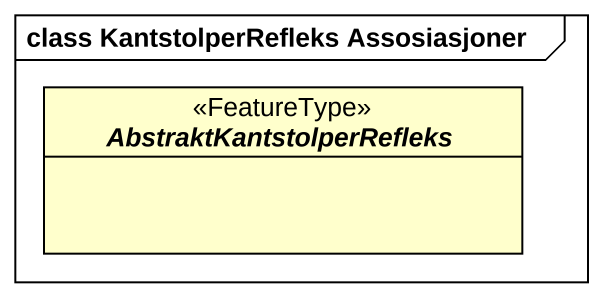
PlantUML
@startuml
mainframe class KantstolperRefleks Assosiasjoner
hide circle
hide empty members
abstract class AbstraktKantstolperRefleks <<FeatureType>>
@enduml
